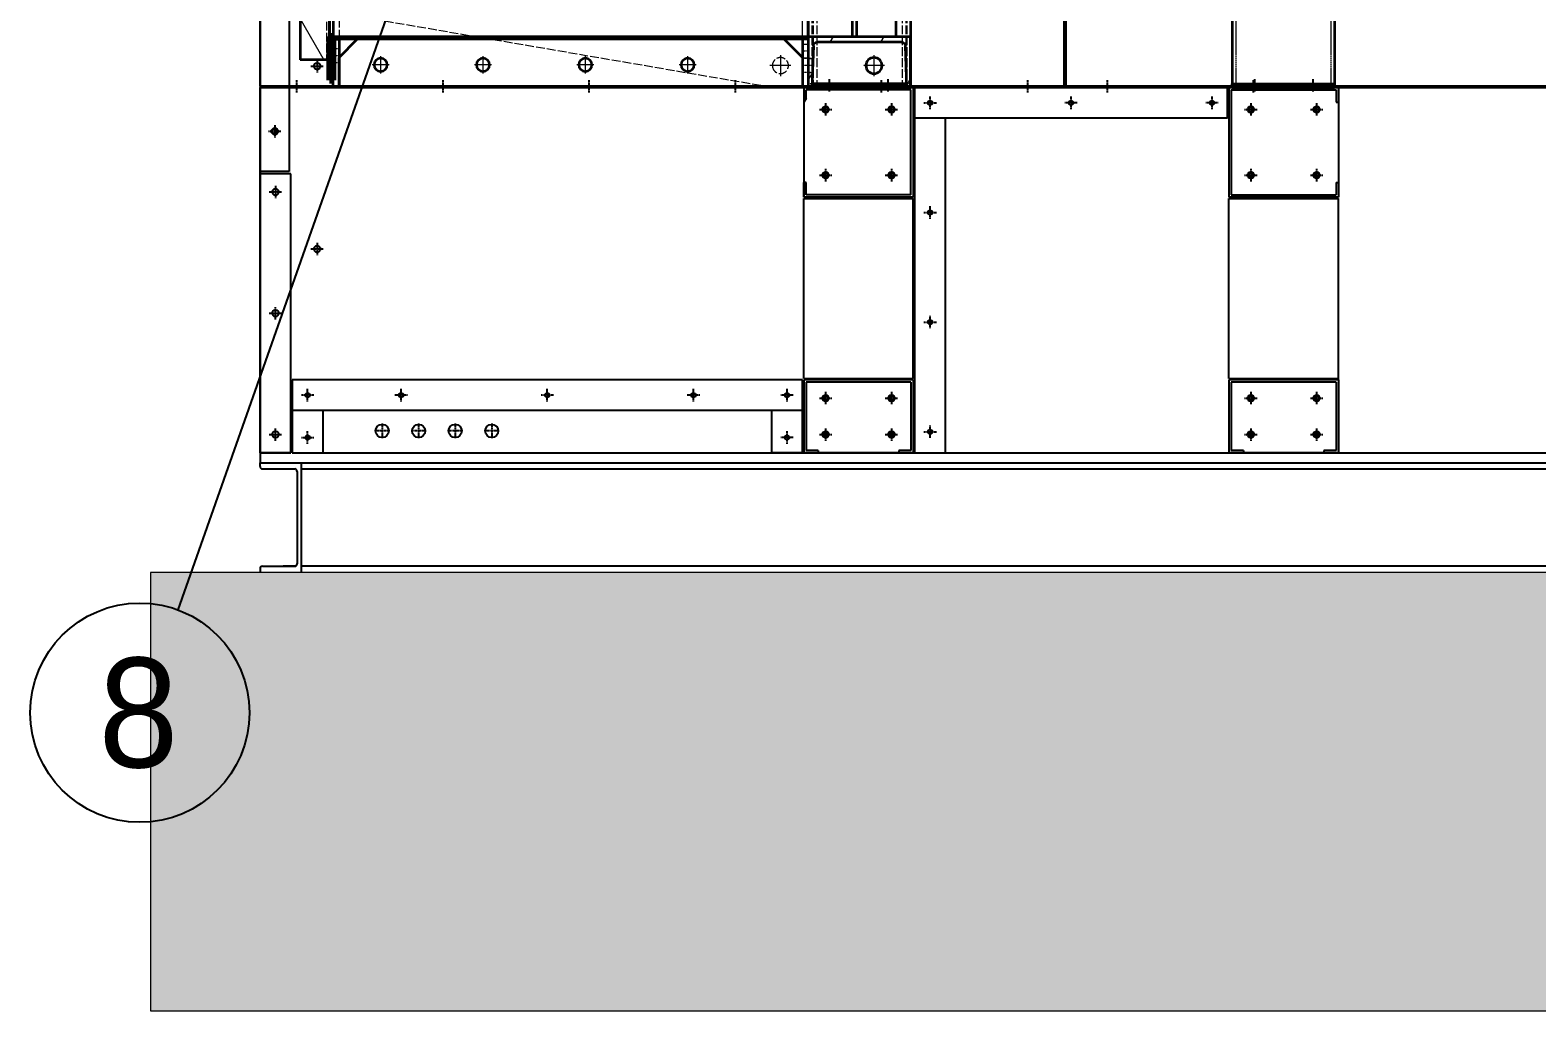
# Model space of a CAD drawing. Header units: millimetres. Extents: x 11674 to 41081, y 10956 to 31751.
# Drawn here: x 21853 to 23914, y 16939 to 18281 of the extents above; entities that cross this region are included whole.
import ezdxf
from ezdxf.enums import TextEntityAlignment as Align

# ---------------------------------------------------------------- set-up
doc = ezdxf.new("R2010")
doc.units = ezdxf.units.MM
for name, pattern in [('CENTER', [2, 1.25, -0.25, 0.25, -0.25]), ('DASHDOT', [18.5, 12, -3, 0.5, -3]), ('DASHED', [15, 12, -3])]:
    doc.linetypes.add(name, pattern=pattern)
for name, color, linetype in [('center', 1, 'CENTER'), ('냉각탑_dim', 1, 'Continuous'), ('냉각탑_text', 3, 'Continuous'), ('냉각탑_찬넬방진', 1, 'Continuous')]:
    doc.layers.add(name, color=color, linetype=linetype)
doc.styles.add('돋움', font='Dotum.ttf')

# ---------------------------------------------------------------- blocks, each defined once
blk = doc.blocks.new('A$C55E021B5')
at = {"color": 7, "linetype": 'DASHED', "lineweight": 13}
for p, q in [((585, 2140.5), (585, 0.5)), ((586.6, 2140.5), (586.6, 0.5)), ((591.6, 2140.5), (591.6, 0.5)), ((708.4, 2140.5), (708.4, 0.5)), ((713.4, 2140.5), (713.4, 0.5)), ((715, 2140.5), (715, 0.5)), ((1362, 2074.5), (1362, 66.5)), ((1370, 2074.5), (1370, 66.5)), ((728, 66.5), (728, 1070.5)), ((1379, 1050.5), (1379, 38.5)), ((770, 0.5), (1362, 101.9))]:
    blk.add_line(p, q, dxfattribs=at)
at = {"color": 7, "lineweight": 35}
for p, q in [((1375, 38.5), (1375, 2102.5)), ((1415, 2102.5), (1415, 38.5)), ((1375, 70.5), (1375, 2070.5)), ((720, 936.5), (720, 70.5)), ((660, 560.8), (660, 70.5)), ((654, 450.1), (654, 70.5)), ((580, 403), (580, 0.5)), ((600, 403), (600, 70.5)), ((1370, 70.5), (720, 70.5)), ((720, 66.5), (1370, 66.5)), ((753, 66.5), (1337, 66.5)), ((728, 0.5), (1362, 0.5))]:
    blk.add_line(p, q, dxfattribs=at)
at = {"color": 7, "lineweight": 35, "ltscale": 0.17003}
blk.add_line((720, 172.5), (720, 70.5), dxfattribs=at)
at = {"color": 7, "lineweight": 35, "ltscale": 0.16261}
blk.add_line((720, 70.5), (720, 168.1), dxfattribs=at)
at = {"color": 7, "lineweight": 35, "ltscale": 0.185241}
for p, q in [((1370, 181.6), (1370, 70.5)), ((1370, 181.6), (1370, 70.5)), ((1375, 181.6), (1375, 70.5))]:
    blk.add_line(p, q, dxfattribs=at)
at = {"color": 7, "linetype": 'DASHED', "lineweight": 13, "ltscale": 0.14}
blk.add_line((728, 41.5), (728, 125.5), dxfattribs=at)
at = {"color": 7, "lineweight": 35, "ltscale": 0.183333}
for p, q in [((0, 110.5), (0, 0.5)), ((140, 110.5), (140, 0.5))]:
    blk.add_line(p, q, dxfattribs=at)
at = {"color": 7, "linetype": 'DASHED', "lineweight": 13, "ltscale": 0.183333}
for p, q in [((5, 110.5), (5, 0.5)), ((135, 110.5), (135, 0.5))]:
    blk.add_line(p, q, dxfattribs=at)
at = {"color": 7, "lineweight": 13, "ltscale": 0.10771}
blk.add_line((1415, 94.5), (1382.7, 38.5), dxfattribs=at)
at = {"color": 7, "lineweight": 35, "ltscale": 0.116667}
for p, q in [((580, 0.5), (580, 70.5)), ((720, 70.5), (720, 0.5))]:
    blk.add_line(p, q, dxfattribs=at)
at = {"color": 7, "lineweight": 35, "ltscale": 0.233334}
for p, q in [((720, 70.5), (580, 70.5)), ((140, 5.5), (0, 5.5)), ((140, 0.5), (0, 0.5)), ((140, 0.5), (0, 0.5)), ((580, 0.5), (720, 0.5)), ((720, 0.5), (580, 0.5)), ((720, 0.5), (580, 0.5))]:
    blk.add_line(p, q, dxfattribs=at)
at = {"color": 7, "lineweight": 35, "ltscale": 0.193355}
blk.add_line((592, 62.5), (708, 62.5), dxfattribs=at)
at = {"color": 7, "linetype": 'DASHED', "lineweight": 13, "ltscale": 0.09}
blk.add_line((600, 70.5), (654, 70.5), dxfattribs=at)
at = {"color": 7, "lineweight": 13, "ltscale": 0.015396}
for p, q in [((620.6, 62.5), (616, 70.5)), ((689.9, 62.5), (685.2, 70.5))]:
    blk.add_line(p, q, dxfattribs=at)
at = {"color": 7, "linetype": 'DASHED', "lineweight": 13, "ltscale": 0.01}
blk.add_line((654, 70.5), (660, 70.5), dxfattribs=at)
at = {"color": 7, "linetype": 'DASHED', "lineweight": 13, "ltscale": 0.116667}
blk.add_line((720, 70.5), (720, 0.5), dxfattribs=at)
at = {"color": 7, "lineweight": 35, "ltscale": 0.006667}
for p, q in [((720, 66.5), (720, 70.5)), ((1370, 70.5), (1370, 66.5))]:
    blk.add_line(p, q, dxfattribs=at)
at = {"color": 7, "linetype": 'DASHED', "lineweight": 13, "ltscale": 0.006667}
blk.add_line((720, 66.5), (720, 70.5), dxfattribs=at)
at = {"color": 7, "lineweight": 35, "ltscale": 0.11}
for p, q in [((720, 66.5), (720, 0.5)), ((728, 66.5), (728, 0.5)), ((1362, 66.5), (1362, 0.5)), ((1370, 0.5), (1370, 66.5))]:
    blk.add_line(p, q, dxfattribs=at)
at = {"color": 7, "lineweight": 35, "ltscale": 0.013333}
for p, q in [((720, 66.5), (728, 66.5)), ((720, 0.5), (728, 0.5))]:
    blk.add_line(p, q, dxfattribs=at)
at = {"color": 7, "lineweight": 35, "ltscale": 0.058926}
blk.add_line((753, 66.5), (728, 41.5), dxfattribs=at)
at = {"color": 7, "lineweight": 35, "ltscale": 0.058925}
blk.add_line((1362, 41.5), (1337, 66.5), dxfattribs=at)
at = {"color": 7, "lineweight": 35, "ltscale": 0.013334}
for p, q in [((1370, 66.5), (1362, 66.5)), ((1362, 0.5), (1370, 0.5))]:
    blk.add_line(p, q, dxfattribs=at)
at = {"color": 7, "lineweight": 35, "ltscale": 0.1}
for p, q in [((1370, 70.5), (1370, 10.5)), ((1375, 70.5), (1375, 10.5))]:
    blk.add_line(p, q, dxfattribs=at)
at = {"color": 7, "lineweight": 35, "ltscale": 0.008333}
for p, q in [((1375, 70.5), (1370, 70.5)), ((0, 0.5), (0, 5.5)), ((140, 0.5), (140, 5.5)), ((580, 0.5), (580, 5.5)), ((580, 0.5), (580, 5.5)), ((1375, 10.5), (1370, 10.5))]:
    blk.add_line(p, q, dxfattribs=at)
at = {"color": 7, "lineweight": 140, "ltscale": 0.008333}
for p, q in [((1370, 70.5), (1375, 70.5)), ((1375, 10.5), (1370, 10.5))]:
    blk.add_line(p, q, dxfattribs=at)
at = {"color": 7, "lineweight": 140, "ltscale": 0.1}
for p, q in [((1370, 10.5), (1370, 70.5)), ((1375, 70.5), (1375, 10.5))]:
    blk.add_line(p, q, dxfattribs=at)
at = {"color": 7, "lineweight": 35, "ltscale": 0.095349}
for p, q in [((585, 0.5), (587, 57.7)), ((713, 57.7), (715, 0.5))]:
    blk.add_line(p, q, dxfattribs=at)
at = {"color": 7, "linetype": 'DASHDOT', "lineweight": 13, "ltscale": 0.047667}
for p, q in [((630, 44.8), (630, 16.2)), ((758, 44.8), (758, 16.2)), ((615.7, 30.5), (644.3, 30.5)), ((743.7, 30.5), (772.3, 30.5))]:
    blk.add_line(p, q, dxfattribs=at)
at = {"color": 7, "linetype": 'DASHDOT', "lineweight": 13, "ltscale": 0.016}
blk.add_line((728.8, 50.5), (719.2, 50.5), dxfattribs=at)
at = {"color": 7, "linetype": 'DASHED', "lineweight": 13, "ltscale": 0.013333}
for p, q in [((728, 60), (720, 60)), ((728, 41), (720, 41)), ((720, 40), (728, 40)), ((720, 21), (728, 21))]:
    blk.add_line(p, q, dxfattribs=at)
at = {"color": 7, "lineweight": 35, "ltscale": 0.068333}
for p, q in [((728, 41.5), (728, 0.5)), ((1362, 0.5), (1362, 41.5))]:
    blk.add_line(p, q, dxfattribs=at)
at = {"color": 7, "linetype": 'DASHDOT', "lineweight": 13, "ltscale": 0.039}
for p, q in [((885, 43.2), (885, 19.8)), ((1025, 43.2), (1025, 19.8)), ((1165, 43.2), (1165, 19.8)), ((1305, 43.2), (1305, 19.8)), ((873.3, 31.5), (896.7, 31.5)), ((1013.3, 31.5), (1036.7, 31.5)), ((1153.3, 31.5), (1176.7, 31.5)), ((1293.3, 31.5), (1316.7, 31.5))]:
    blk.add_line(p, q, dxfattribs=at)
at = {"color": 7, "linetype": 'DASHDOT', "lineweight": 13, "ltscale": 0.025999}
blk.add_line((1376.3, 44.4), (1360.7, 44.4), dxfattribs=at)
at = {"color": 7, "linetype": 'DASHED', "lineweight": 13, "ltscale": 0.013334}
for p, q in [((1370, 53.9), (1362, 53.9)), ((1370, 34.9), (1362, 34.9))]:
    blk.add_line(p, q, dxfattribs=at)
at = {"color": 7, "linetype": 'DASHED', "lineweight": 13, "ltscale": 0.008333}
for p, q in [((1375, 53.9), (1370, 53.9)), ((1375, 34.9), (1370, 34.9)), ((21.4, 0.5), (21.4, 5.5)), ((37.4, 0.5), (37.4, 5.5)), ((101.4, 0.5), (101.4, 5.5)), ((117.4, 0.5), (117.4, 5.5)), ((603.1, 0.5), (603.1, 5.5)), ((603.1, 0.5), (603.1, 5.5)), ((619.1, 0.5), (619.1, 5.5)), ((619.1, 0.5), (619.1, 5.5)), ((683.1, 0.5), (683.1, 5.5)), ((683.1, 0.5), (683.1, 5.5)), ((699.1, 0.5), (699.1, 5.5)), ((699.1, 0.5), (699.1, 5.5)), ((720, 5.5), (720, 0.5)), ((720, 5.5), (720, 0.5))]:
    blk.add_line(p, q, dxfattribs=at)
at = {"color": 7, "linetype": 'DASHDOT', "lineweight": 13, "ltscale": 0.02876}
blk.add_line((712.2, 30.5), (729.4, 30.5), dxfattribs=at)
at = {"color": 7, "linetype": 'DASHED', "lineweight": 13, "ltscale": 0.010632}
blk.add_line((713.6, 40), (720, 40), dxfattribs=at)
at = {"color": 7, "linetype": 'DASHED', "lineweight": 13, "ltscale": 0.010079}
for p, q in [((720, 40), (714, 40)), ((720, 21), (714, 21))]:
    blk.add_line(p, q, dxfattribs=at)
at = {"color": 7, "linetype": 'DASHED', "lineweight": 13, "ltscale": 0.009527}
blk.add_line((714.3, 21), (720, 21), dxfattribs=at)
at = {"color": 7, "lineweight": 35, "ltscale": 0.066667}
blk.add_line((1375, 38.5), (1415, 38.5), dxfattribs=at)
at = {"color": 7, "linetype": 'DASHDOT', "lineweight": 13, "ltscale": 0.01}
for p, q in [((29.4, 0), (29.4, 6)), ((109.4, 0), (109.4, 6)), ((611.1, 0), (611.1, 6)), ((691.1, 0), (691.1, 6))]:
    blk.add_line(p, q, dxfattribs=at)
at = {"color": 7, "lineweight": 13, "ltscale": 0.017065}
blk.add_line((585.1, 3.9), (580, 12.8), dxfattribs=at)
at = {"color": 7, "linetype": 'DASHED', "lineweight": 13, "ltscale": 0.008625}
blk.add_line((580, 5.5), (585.2, 5.5), dxfattribs=at)
blk.add_line((580, 5.5), (585.2, 5.5), dxfattribs=at)
at = {"color": 7, "lineweight": 35, "ltscale": 0.008334}
for p, q in [((580, 0.5), (585, 0.5)), ((715, 0.5), (720, 0.5))]:
    blk.add_line(p, q, dxfattribs=at)
at = {"color": 7, "lineweight": 35, "ltscale": 0.216085}
blk.add_line((585.2, 5.5), (714.8, 5.5), dxfattribs=at)
blk.add_line((585.2, 5.5), (714.8, 5.5), dxfattribs=at)
at = {"color": 7, "lineweight": 13, "ltscale": 0.018955}
blk.add_line((720, 10.3), (714.3, 20.2), dxfattribs=at)
at = {"color": 7, "linetype": 'DASHED', "lineweight": 13, "ltscale": 0.008624}
blk.add_line((714.8, 5.5), (720, 5.5), dxfattribs=at)
blk.add_line((714.8, 5.5), (720, 5.5), dxfattribs=at)
at = {"color": 7, "lineweight": 35}
for centre, radius in [((630, 30.5), 11), ((885, 31.5), 9), ((1025, 31.5), 9), ((1165, 31.5), 9), ((1305, 31.5), 9)]:
    blk.add_circle(centre, radius, dxfattribs=at)
at = {"color": 7, "linetype": 'DASHED', "lineweight": 13}
blk.add_circle((758, 30.5), 11, dxfattribs=at)
at = {"color": 7, "lineweight": 35}
for centre, start, end in [((592, 57.5), 90, 178), ((708, 57.5), 2, 90)]:
    blk.add_arc(centre, 5, start, end, dxfattribs=at)
at = {"color": 7, "linetype": 'DASHED', "lineweight": 13}
for ratio, start_param, end_param in [(0.034921, 1.0708, 3.14163), (0.034919, 0.00005, 1.070675), (0.034921, 4.212393, 6.283223), (0.034919, 3.141642, 4.212267)]:
    blk.add_ellipse((714, 30.5), major_axis=(0, 9.5), ratio=ratio, start_param=start_param, end_param=end_param, dxfattribs=at)
blk = doc.blocks.new('A$C3FF200C2')
for p, q in [((40, 805), (0, 805)), ((0, 805), (0, 0)), ((40, 805), (40, 0)), ((40, 0), (0, 0))]:
    blk.add_line(p, q)
blk = doc.blocks.new('1')
for p, q in [((22167.4, 20888.9), (22167.4, 17688.9)), ((22167.4, 20888.9), (22167.4, 17688.9)), ((22167.4, 18204.4), (22167.4, 20510.4)), ((23267.4, 18204.4), (22167.4, 18204.4)), ((24567.4, 18204.4), (23269.4, 18204.4)), ((22167.4, 18202.4), (24507.4, 18202.4)), ((22167.4, 17702.4), (22167.4, 18202.4)), ((22911.2, 18202.4), (22911.2, 18052.4)), ((23061.2, 18202.4), (22911.2, 18202.4)), ((22914.4, 18187.4), (22911.2, 18182.4)), ((23058, 18199.2), (22914.4, 18199.2)), ((22914.4, 18187.4), (22914.4, 18199.2)), ((23058, 18055.6), (23058, 18199.2)), ((23061.2, 18202.4), (23061.2, 18052.4)), ((23491, 18202.4), (23063.2, 18202.4)), ((23063.2, 17702.4), (23063.2, 18202.4)), ((23491, 18160.4), (23491, 18202.4)), ((23493, 18202.4), (23493, 18052.4)), ((23643, 18202.4), (23493, 18202.4)), ((23496.2, 18199.2), (23639.8, 18199.2)), ((23496.2, 18199.2), (23496.2, 18055.6)), ((23639.8, 18199.2), (23639.8, 18182.4)), ((23643, 18202.4), (23643, 18052.4)), ((23643, 18202.4), (23643, 18182.4)), ((23639.8, 18182.4), (23643, 18182.4)), ((23491, 18160.4), (23063.2, 18160.4)), ((23105.2, 17702.4), (23105.2, 18160.4)), ((22209.4, 18084.4), (22167.4, 18084.4)), ((22209.4, 17702.4), (22209.4, 18084.4)), ((22914.4, 18072.4), (22911.2, 18072.4)), ((22911.2, 18052.4), (22911.2, 18072.4)), ((22914.4, 18055.6), (22914.4, 18072.4)), ((23061.2, 18072.4), (23061.2, 18052.4)), ((23639.8, 18072.4), (23643, 18072.4)), ((23639.8, 18072.4), (23639.8, 18055.6)), ((23643, 18072.4), (23643, 18052.4)), ((22911.2, 18052.4), (23061.2, 18052.4)), ((23061.2, 18052.4), (22911.2, 18052.4)), ((22911.2, 18050.4), (23061.2, 18050.4)), ((22911.2, 17804.4), (22911.2, 18050.4)), ((23058, 18055.6), (22914.4, 18055.6)), ((23061.2, 17804.4), (23061.2, 18050.4)), ((23643, 18052.4), (23493, 18052.4)), ((23493, 18050.4), (23643, 18050.4)), ((23493, 17804.4), (23493, 18050.4)), ((23496.2, 18055.6), (23639.8, 18055.6)), ((23643, 17804.4), (23643, 18050.4)), ((23643, 17802.4), (23643, 17896.9)), ((22167.4, 17802.4), (22167.4, 17702.4)), ((22909.4, 17802.4), (22211.4, 17802.4)), ((22211.4, 17802.4), (22211.4, 17702.4)), ((22909.4, 17702.4), (22909.4, 17802.4)), ((22911.2, 17804.4), (23061.2, 17804.4)), ((23061.2, 17802.4), (22911.2, 17802.4)), ((22911.2, 17802.4), (22911.2, 17702.4)), ((23061.2, 17802.4), (22911.2, 17802.4)), ((22914.4, 17799.2), (22914.4, 17705.6)), ((23058, 17799.2), (22914.4, 17799.2)), ((23058, 17799.2), (23058, 17705.6)), ((23061.2, 17802.4), (23061.2, 17702.4)), ((23493, 17804.4), (23643, 17804.4)), ((23493, 17802.4), (23493, 17702.4)), ((23643, 17802.4), (23493, 17802.4)), ((23496.2, 17799.2), (23496.2, 17705.6)), ((23639.8, 17799.2), (23496.2, 17799.2)), ((23639.8, 17799.2), (23639.8, 17705.6)), ((23643, 17802.4), (23643, 17702.4)), ((22909.4, 17760.4), (22211.4, 17760.4)), ((22253.4, 17760.4), (22253.4, 17702.4)), ((22867.4, 17702.4), (22867.4, 17760.4)), ((22167.4, 17702.4), (22209.4, 17702.4)), ((22209.4, 17702.4), (22167.4, 17702.4)), ((22167.4, 17690.5), (22167.4, 17688.9)), ((22167.4, 17690.5), (22167.4, 17688.9)), ((22211.4, 17702.4), (24567.4, 17702.4)), ((22909.4, 17702.4), (22867.4, 17702.4)), ((23061.2, 17702.4), (22911.2, 17702.4)), ((22931.2, 17702.4), (22911.2, 17702.4)), ((22931.2, 17705.6), (22914.4, 17705.6)), ((22931.2, 17705.6), (22931.2, 17702.4)), ((23041.2, 17705.6), (23041.2, 17702.4)), ((23058, 17705.6), (23041.2, 17705.6)), ((23061.2, 17702.4), (23041.2, 17702.4)), ((23063.2, 17702.4), (23105.2, 17702.4)), ((23513, 17702.4), (23493, 17702.4)), ((23643, 17702.4), (23493, 17702.4)), ((23513, 17705.6), (23496.2, 17705.6)), ((23513, 17705.6), (23513, 17702.4)), ((23623, 17705.6), (23623, 17702.4)), ((23639.8, 17705.6), (23623, 17705.6)), ((23643, 17702.4), (23623, 17702.4))]:
    blk.add_line(p, q)
at = {"color": 7, "lineweight": 35}
for p, q in [((23267.4, 20646.9), (23267.4, 18204.4)), ((23269.4, 19024.4), (23269.4, 18204.4))]:
    blk.add_line(p, q, dxfattribs=at)
for centre, radius in [((22245.4, 18231.4), 4.5), ((23084.2, 18181.4), 3), ((23277, 18181.4), 3), ((23470, 18181.4), 3), ((22941.2, 18172.4), 4.5), ((22941.2, 18172.4), 4.5), ((22941.2, 18172.4), 4.5), ((22941.2, 18172.4), 4.5), ((22941.2, 18172.4), 3), ((22941.2, 18172.4), 3), ((23031.2, 18172.4), 4.5), ((23031.2, 18172.4), 4.5), ((23031.2, 18172.4), 4.5), ((23031.2, 18172.4), 4.5), ((23031.2, 18172.4), 3), ((23031.2, 18172.4), 3), ((23523, 18172.4), 4.5), ((23523, 18172.4), 4.5), ((23523, 18172.4), 3), ((23613, 18172.4), 4.5), ((23613, 18172.4), 4.5), ((23613, 18172.4), 3), ((22187.4, 18142.4), 4.5), ((22187.4, 18142.4), 3), ((22941.2, 18082.4), 4.5), ((22941.2, 18082.4), 4.5), ((22941.2, 18082.4), 4.5), ((22941.2, 18082.4), 4.5), ((22941.2, 18082.4), 3), ((22941.2, 18082.4), 3), ((23031.2, 18082.4), 4.5), ((23031.2, 18082.4), 4.5), ((23031.2, 18082.4), 4.5), ((23031.2, 18082.4), 4.5), ((23031.2, 18082.4), 3), ((23031.2, 18082.4), 3), ((23523, 18082.4), 4.5), ((23523, 18082.4), 4.5), ((23523, 18082.4), 3), ((23613, 18082.4), 4.5), ((23613, 18082.4), 4.5), ((23613, 18082.4), 3), ((22188.4, 18059.4), 4.5), ((23084.2, 18031.4), 3), ((22245.4, 17981.4), 4.5), ((22188.4, 17893.4), 4.5), ((23084.2, 17881.4), 3), ((22232.4, 17781.4), 3), ((22360.4, 17781.4), 3), ((22560.4, 17781.4), 3), ((22560.4, 17781.4), 3), ((22760.4, 17781.4), 3), ((22760.4, 17781.4), 3), ((22888.4, 17781.4), 3), ((22941.2, 17777.4), 4.5), ((22941.2, 17777.4), 4.5), ((22941.2, 17777.4), 4.5), ((22941.2, 17777.4), 4.5), ((22941.2, 17777.4), 3), ((22941.2, 17777.4), 3), ((23031.2, 17777.4), 4.5), ((23031.2, 17777.4), 4.5), ((23031.2, 17777.4), 4.5), ((23031.2, 17777.4), 4.5), ((23031.2, 17777.4), 3), ((23031.2, 17777.4), 3), ((23523, 17777.4), 4.5), ((23523, 17777.4), 4.5), ((23523, 17777.4), 3), ((23613, 17777.4), 4.5), ((23613, 17777.4), 4.5), ((23613, 17777.4), 3), ((22188.4, 17727.4), 4.5), ((22334.4, 17732.4), 9), ((22384.4, 17732.4), 9), ((22434.4, 17732.4), 9), ((22484.4, 17732.4), 9), ((22941.2, 17727.4), 4.5), ((22941.2, 17727.4), 4.5), ((22941.2, 17727.4), 4.5), ((22941.2, 17727.4), 4.5), ((22941.2, 17727.4), 3), ((22941.2, 17727.4), 3), ((23031.2, 17727.4), 4.5), ((23031.2, 17727.4), 4.5), ((23031.2, 17727.4), 4.5), ((23031.2, 17727.4), 4.5), ((23031.2, 17727.4), 3), ((23031.2, 17727.4), 3), ((23084.2, 17731.4), 3), ((23523, 17727.4), 4.5), ((23523, 17727.4), 4.5), ((23523, 17727.4), 3), ((23613, 17727.4), 4.5), ((23613, 17727.4), 4.5), ((23613, 17727.4), 3), ((22232.4, 17723.4), 3), ((22888.4, 17723.4), 3)]:
    blk.add_circle(centre, radius)
at = {"layer": 'center'}
for p, q in [((22236.9, 18231.4), (22253.9, 18231.4)), ((22245.4, 18239.9), (22245.4, 18222.9)), ((22217.4, 18212.4), (22217.4, 18195.4)), ((22417.4, 18212.4), (22417.4, 18195.4)), ((22617.4, 18212.4), (22617.4, 18195.4)), ((22817.4, 18212.4), (22817.4, 18195.4)), ((22946.2, 18213.9), (22946.2, 18196.9)), ((23017.4, 18212.4), (23017.4, 18195.4)), ((23026.2, 18213.9), (23026.2, 18196.9)), ((23217.4, 18212.4), (23217.4, 18195.4)), ((23326.4, 18212.4), (23326.4, 18195.4)), ((23326.4, 18212.4), (23326.4, 18195.4)), ((23526.4, 18212.4), (23526.4, 18195.4)), ((23526.4, 18212.4), (23526.4, 18195.4)), ((23528, 18213.9), (23528, 18196.9)), ((23608, 18213.9), (23608, 18196.9)), ((23084.2, 18172.9), (23084.2, 18189.9)), ((23277, 18172.9), (23277, 18189.9)), ((23470, 18172.9), (23470, 18189.9)), ((22932.7, 18172.4), (22949.7, 18172.4)), ((22932.7, 18172.4), (22949.7, 18172.4)), ((22941.2, 18180.9), (22941.2, 18163.9)), ((22941.2, 18180.9), (22941.2, 18163.9)), ((23022.7, 18172.4), (23039.7, 18172.4)), ((23022.7, 18172.4), (23039.7, 18172.4)), ((23031.2, 18180.9), (23031.2, 18163.9)), ((23031.2, 18180.9), (23031.2, 18163.9)), ((23075.7, 18181.4), (23092.7, 18181.4)), ((23285.5, 18181.4), (23268.5, 18181.4)), ((23478.5, 18181.4), (23461.5, 18181.4)), ((23514.5, 18172.4), (23531.5, 18172.4)), ((23523, 18180.9), (23523, 18163.9)), ((23604.5, 18172.4), (23621.5, 18172.4)), ((23613, 18180.9), (23613, 18163.9)), ((22195.9, 18142.4), (22178.9, 18142.4)), ((22187.4, 18150.9), (22187.4, 18133.9)), ((22932.7, 18082.4), (22949.7, 18082.4)), ((22932.7, 18082.4), (22949.7, 18082.4)), ((22941.2, 18090.9), (22941.2, 18073.9)), ((22941.2, 18090.9), (22941.2, 18073.9)), ((23022.7, 18082.4), (23039.7, 18082.4)), ((23022.7, 18082.4), (23039.7, 18082.4)), ((23031.2, 18090.9), (23031.2, 18073.9)), ((23031.2, 18090.9), (23031.2, 18073.9)), ((23514.5, 18082.4), (23531.5, 18082.4)), ((23523, 18090.9), (23523, 18073.9)), ((23604.5, 18082.4), (23621.5, 18082.4)), ((23613, 18090.9), (23613, 18073.9)), ((22179.9, 18059.4), (22196.9, 18059.4)), ((22188.4, 18067.9), (22188.4, 18050.9)), ((23084.2, 18022.9), (23084.2, 18039.9)), ((23075.7, 18031.4), (23092.7, 18031.4)), ((22236.9, 17981.4), (22253.9, 17981.4)), ((22245.4, 17989.9), (22245.4, 17972.9)), ((22188.4, 17884.9), (22188.4, 17901.9)), ((22179.9, 17893.4), (22196.9, 17893.4)), ((23075.7, 17881.4), (23092.7, 17881.4)), ((23084.2, 17872.9), (23084.2, 17889.9)), ((22240.9, 17781.4), (22223.9, 17781.4)), ((22232.4, 17772.9), (22232.4, 17789.9)), ((22368.9, 17781.4), (22351.9, 17781.4)), ((22360.4, 17772.9), (22360.4, 17789.9)), ((22568.9, 17781.4), (22551.9, 17781.4)), ((22568.9, 17781.4), (22551.9, 17781.4)), ((22560.4, 17772.9), (22560.4, 17789.9)), ((22560.4, 17772.9), (22560.4, 17789.9)), ((22768.9, 17781.4), (22751.9, 17781.4)), ((22768.9, 17781.4), (22751.9, 17781.4)), ((22760.4, 17772.9), (22760.4, 17789.9)), ((22760.4, 17772.9), (22760.4, 17789.9)), ((22896.9, 17781.4), (22879.9, 17781.4)), ((22888.4, 17772.9), (22888.4, 17789.9)), ((22932.7, 17777.4), (22949.7, 17777.4)), ((22932.7, 17777.4), (22949.7, 17777.4)), ((22941.2, 17785.9), (22941.2, 17768.9)), ((22941.2, 17785.9), (22941.2, 17768.9)), ((23022.7, 17777.4), (23039.7, 17777.4)), ((23022.7, 17777.4), (23039.7, 17777.4)), ((23031.2, 17785.9), (23031.2, 17768.9)), ((23031.2, 17785.9), (23031.2, 17768.9)), ((23514.5, 17777.4), (23531.5, 17777.4)), ((23523, 17785.9), (23523, 17768.9)), ((23604.5, 17777.4), (23621.5, 17777.4)), ((23613, 17785.9), (23613, 17768.9)), ((22188.4, 17718.9), (22188.4, 17735.9)), ((22232.4, 17714.9), (22232.4, 17731.9)), ((22344.4, 17732.4), (22324.4, 17732.4)), ((22334.4, 17742.4), (22334.4, 17722.4)), ((22394.4, 17732.4), (22374.4, 17732.4)), ((22384.4, 17742.4), (22384.4, 17722.4)), ((22444.4, 17732.4), (22424.4, 17732.4)), ((22434.4, 17742.4), (22434.4, 17722.4)), ((22494.4, 17732.4), (22474.4, 17732.4)), ((22484.4, 17742.4), (22484.4, 17722.4)), ((22888.4, 17714.9), (22888.4, 17731.9)), ((22941.2, 17735.9), (22941.2, 17718.9)), ((22941.2, 17735.9), (22941.2, 17718.9)), ((23031.2, 17735.9), (23031.2, 17718.9)), ((23031.2, 17735.9), (23031.2, 17718.9)), ((23075.7, 17731.4), (23092.7, 17731.4)), ((23084.2, 17722.9), (23084.2, 17739.9)), ((23523, 17735.9), (23523, 17718.9)), ((23613, 17735.9), (23613, 17718.9)), ((22179.9, 17727.4), (22196.9, 17727.4)), ((22223.9, 17723.4), (22240.9, 17723.4)), ((22896.9, 17723.4), (22879.9, 17723.4)), ((22932.7, 17727.4), (22949.7, 17727.4)), ((22932.7, 17727.4), (22949.7, 17727.4)), ((23022.7, 17727.4), (23039.7, 17727.4)), ((23022.7, 17727.4), (23039.7, 17727.4)), ((23514.5, 17727.4), (23531.5, 17727.4)), ((23604.5, 17727.4), (23621.5, 17727.4))]:
    blk.add_line(p, q, dxfattribs=at)
at = {"layer": '냉각탑_찬넬방진', "ltscale": 150}
for p, q in [((22167.4, 17683.8), (22167.4, 17688.9)), ((22167.4, 17688.9), (24567.4, 17688.9)), ((22167.4, 17688.9), (22198.8, 17688.9)), ((22223.8, 17688.9), (22223.8, 17538.9)), ((22170.7, 17680.4), (22214.8, 17680.4)), ((22218.2, 17677), (22218.2, 17550.6)), ((22167.4, 17543.9), (22167.4, 17538.9)), ((22170.7, 17547.2), (22214.8, 17547.2))]:
    blk.add_line(p, q, dxfattribs=at)
at = {"layer": '냉각탑_찬넬방진', "ltscale": 30}
for p, q in [((22223.8, 17680.5), (27065.6, 17680.4)), ((22215.4, 17547.3), (22198.8, 17547.3)), ((27065.6, 17547.2), (22223.8, 17547.3))]:
    blk.add_line(p, q, dxfattribs=at)
at = {"layer": '냉각탑_찬넬방진', "ltscale": 150}
for centre, start, end in [((22170.7, 17683.8), 180, 270), ((22214.8, 17677), 0, 90), ((22170.7, 17543.9), 90, 180), ((22214.8, 17550.6), 270, 0)]:
    blk.add_arc(centre, 3.39, start, end, dxfattribs=at)
at = {"xscale": -1}
blk.add_blockref('A$C55E021B5', (23637.4, 18201.9), dxfattribs=at)
blk.add_blockref('A$C3FF200C2', (22167.4, 18087.4))

msp = doc.modelspace()

# ---------------------------------------------------------------- hatches: boundary and pattern name
h = msp.add_hatch()
h.set_pattern_fill('AR-CONC', color=4)
h.set_pattern_definition([(50, (-308037.63, -184744.61), (182.18467, -15.939086), [19.05, -209.55]), (355, (-308037.63, -184744.61), (-35.24342, 191.056845), [15.24, -167.64058]), (100.451445, (-308022.45, -184745.94), (146.94125, 175.11775), [16.19001, -178.090245]), (46.1842, (-308037.63, -184693.81), (271.07904, -42.04233), [28.575, -314.325]), (96.63556, (-308015.04, -184697.32), (237.40413, 247.42612), [24.28502, -267.1356]), (351.18415, (-308037.63, -184693.81), (237.40413, 247.42612), [22.85997, -251.45973]), (21, (-308012.23, -184706.51), (151.61439, -102.2652), [19.05, -209.55]), (326, (-308012.23, -184706.51), (61.80203, 184.18797), [15.24, -167.64]), (71.451445, (-307999.6, -184715.04), (213.41642, 81.92277), [16.19001, -178.08994]), (37.5, (-308037.63, -184744.615), (3.088603, 84.555039), [0, -165.608, 0, -170.18, 0, -168.275]), (7.5, (-308037.63, -184744.615), (66.819663, 100.180575), [0, -97.028, 0, -161.798, 0, -64.135]), (327.5, (-308094.27, -184744.615), (135.590595, -5.728744), [0, -63.5, 0, -198.12, 0, -262.89]), (317.5, (-308119.67, -184744.61), (148.12918, 25.42649), [0, -82.55, 0, -131.572, 0, -186.69])])
edge = h.paths.add_edge_path()
edge.add_line((22017.4, 16938.9), (27218.9, 16938.9))
edge.add_line((27218.9, 16938.9), (27219.1, 17538.9))
edge.add_line((27219.1, 17538.9), (22017.5, 17538.9))
edge.add_line((22017.5, 17538.9), (22017.3, 16938.9))

# ---------------------------------------------------------------- linework, layer by layer
at = {"lineweight": 5}
msp.add_line((22017.4, 17538.9), (22017.4, 16938.9), dxfattribs=at)
at = {"lineweight": 5, "elevation": 0}
for points in [[(27219, 17538.9), (22017.4, 17538.9)], [(22017.4, 16938.9), (27219, 16938.9)]]:
    msp.add_lwpolyline(points, dxfattribs=at)
at = {"layer": '냉각탑_dim', "linetype": 'ByBlock', "lineweight": -2}
msp.add_lwpolyline([(22376.9, 18402.6), (22054.9, 17487.5)], dxfattribs=at)
msp.add_circle((22002.8, 17346.9), 150, dxfattribs=at)

# ---------------------------------------------------------------- block references
msp.add_blockref('1', (0, 0))

# ---------------------------------------------------------------- texts
at = {"layer": '냉각탑_text', "style": '돋움'}
msp.add_text('8', height=150, dxfattribs=at).set_placement((22001, 17347.1), align=Align.MIDDLE_CENTER)

doc.saveas('drawing.dxf')
